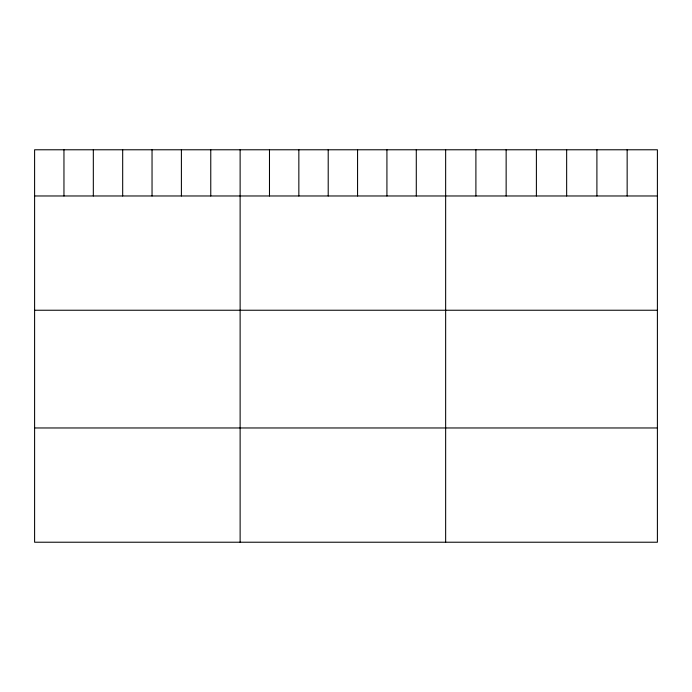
<?xml version="1.0" encoding="UTF-8"?>
<svg xmlns="http://www.w3.org/2000/svg" width="692" height="692" viewBox="0 0 692 692"><rect width="100%" height="100%" fill="white"/><g stroke="black" fill="none" stroke-linecap="round" stroke-linejoin="round"><path stroke-width="1.04" d="M657.4 195.974L657.4 542.225L34.6 542.225L34.6 149.775L657.4 149.775L657.4 195.974L34.6 195.974M34.6 310.241L657.4 310.241M34.6 427.967L657.4 427.967M627.151 149.775L627.151 195.974M596.902 149.775L596.902 195.974M566.653 149.775L566.653 195.974M536.395 149.775L536.395 195.974M506.146 149.775L506.146 195.974M475.897 149.775L475.897 195.974M445.648 149.775L445.648 542.225M416.29 149.775L416.29 195.974M386.923 149.775L386.923 195.974M357.565 149.775L357.565 195.974M328.207 149.775L328.207 195.974M298.849 149.775L298.849 195.974M269.482 149.775L269.482 195.974M240.124 149.775L240.124 542.225M210.766 149.775L210.766 195.974M181.399 149.775L181.399 195.974M152.041 149.775L152.041 195.974M122.683 149.775L122.683 195.974M93.325 149.775L93.325 195.974M63.958 149.775L63.958 195.974"/></g></svg>
